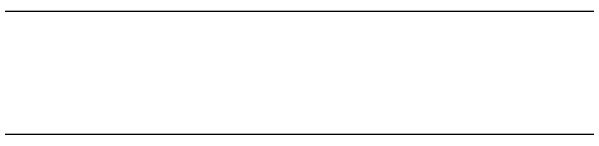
# Model space of a CAD drawing. Extents: x 0 to 6870, y 0 to 4205.
# Drawn here: x 6258.7 to 6368.5, y 736.2 to 759.7 of the extents above; entities that cross this region are included whole.
import ezdxf

# ---------------------------------------------------------------- set-up
doc = ezdxf.new("R2010")
doc.units = 0
doc.header["$LTSCALE"] = 50
doc.header["$MEASUREMENT"] = 0
doc.layers.add('CARIMBO', color=7, linetype='CONTINUOUS')

msp = doc.modelspace()

# ---------------------------------------------------------------- linework, layer by layer
at = {"layer": 'CARIMBO', "color": 6}
for p, q in [((6820.000000048954, 759.6935141573788), (5970.000000049186, 759.6935141573788)), ((6820.000000000292, 736.1935141573206), (5970.000000000292, 736.1935141573206))]:
    msp.add_line(p, q, dxfattribs=at)

doc.saveas('drawing.dxf')
